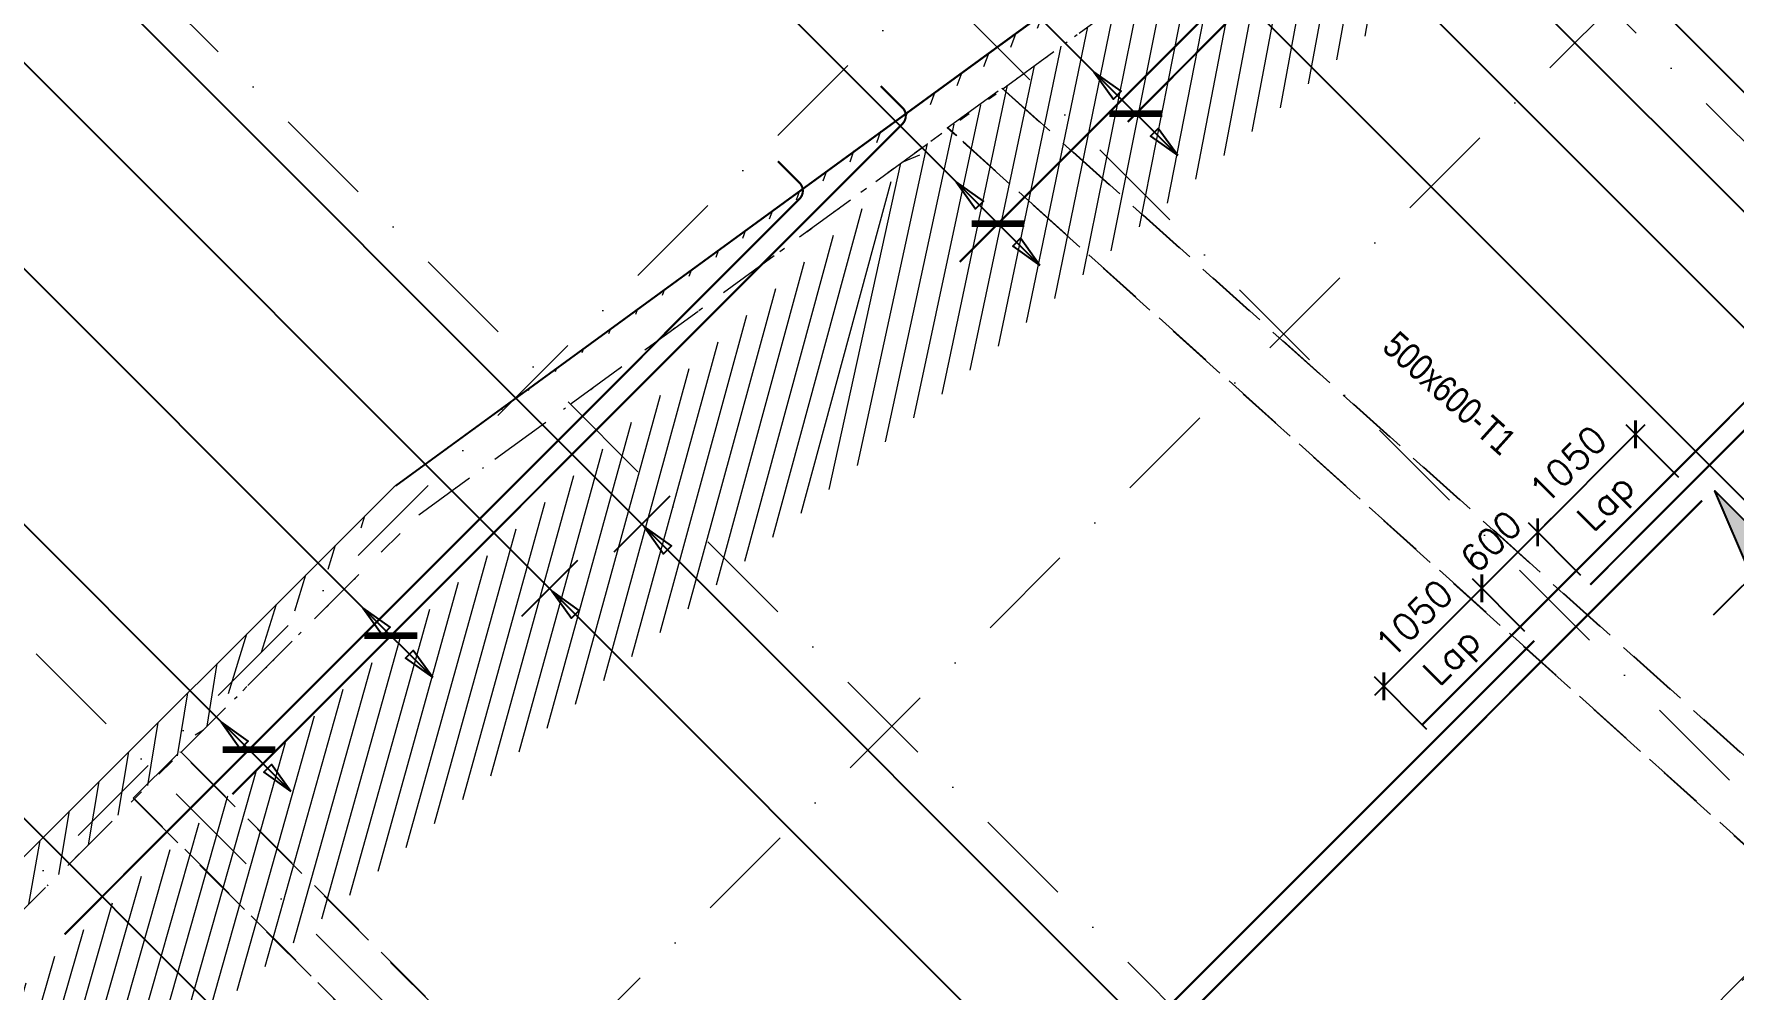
# Model space of a CAD drawing. Extents: x 660761725 to 1323371458, y 2734871439 to 5470067957.
# Drawn here: x 661301714 to 661314601, y 2735044466 to 2735051708 of the extents above; entities that cross this region are included whole.
import ezdxf

# ---------------------------------------------------------------- set-up
doc = ezdxf.new("R2010")
doc.units = 0
for name, pattern in [('AXES', [1.95, 1.2, -0.25, 0.25, -0.25]), ('Hidden', [714.375, 476.25, -238.125]), ('sbp_axis_short', [10, 5, -2.5, 0, -2.5])]:
    doc.linetypes.add(name, pattern=pattern)
doc.layers.add('A-DETL', color=5, linetype='Continuous', lineweight=9, true_color=0x0000ff)
for name, color, linetype, lineweight in [('A-FLOR-PATT', 7, 'Continuous', 15), ('A-ROOF', 7, 'Continuous', 15), ('A-WALL', 7, 'Continuous', 15), ('S-BEAM-IDEN', 2, 'Continuous', 9), ('S-GRID', 7, 'Continuous', 9)]:
    doc.layers.add(name, color=color, linetype=linetype, lineweight=lineweight)
for name, color, linetype in [('S-AXIS', 20, 'AXES'), ('S-RBAR-T16', 201, 'Continuous'), ('S-RBAR-T20', 10, 'Continuous'), ('S-RDIMO', 8, 'Continuous'), ('S-SCEL-INDT', 222, 'Continuous')]:
    doc.layers.add(name, color=color, linetype=linetype)
doc.styles.add('Arial Narrow_1', font='ARIALN.TTF', dxfattribs={"height": 199.9999999999998})
doc.styles.add('ROMANS', font='romans.shx')
doc.dimstyles.new('S-DIMI-100', dxfattribs={"dimscale": 100, "dimtxt": 2, "dimasz": 1.5, "dimexe": 1, "dimexo": 1, "dimgap": 1, "dimtad": 1, "dimdec": 0, "dimzin": 12, "dimdsep": 46, "dimtxsty": 'ROMANS', "dimblk": 'ARCHTICK', "dimcen": 0.09, "dimdle": 1, "dimclrd": 8, "dimclre": 8, "dimclrt": 4, "dimadec": 0, "dimazin": 3, "dimtfac": 1, "dimtdec": 0, "dimtix": 1, "dimtmove": 1, "dimatfit": 3, "dimtolj": 1, "dimtzin": 0, "dimarcsym": 0})
pattern_1 = [(74.99999999999999, (0, 0), (-153.3407249233896, 41.08752341002518), [])]

# ---------------------------------------------------------------- blocks, each defined once
blk = doc.blocks.new('I am… All Range.')
at = {"layer": 'S-GRID', "color": 8, "linetype": 'sbp_axis_short', "lineweight": 13, "ltscale": 150}
for p, q in [((662613679.1571203, 2734523360.248725), (662679782.7279356, 2734589463.81954)), ((662611009.9695301, 2734526029.436315), (662646494.6183763, 2734561514.085161)), ((662630775.1415697, 2734555973.392389), (662659394.7554803, 2734527353.778479)), ((662628300.2678357, 2734553498.518655), (662656919.881746, 2734524878.904745)), ((662625330.4193549, 2734550528.670175), (662653950.0332651, 2734521909.056264)), ((662622360.5708737, 2734547558.821693), (662650980.3147497, 2734518939.077817))]:
    blk.add_line(p, q, dxfattribs=at)
blk = doc.blocks.new('*U1141')
at = {"layer": 'S-SCEL-INDT'}
blk.add_line((-1.598034076772778e-05, -9.017526509425661), (-4.236298395894313e-05, 0), dxfattribs=at)
blk.add_lwpolyline([(-1.598034251388655e-05, -9.017526509426535), (-2.729673832266011e-05, -5.517526509764139), (8.74998401881464, -9.017498218424205), (-1.598034251388655e-05, -9.017526509426535)], dxfattribs=at)
blk.add_solid([(8.749984018815223, -9.017498218424496), (-1.598034076772778e-05, -9.017526509423043), (4.374978361036412, -7.267512364094754), (-2.729674239717861e-05, -5.517526509763265)], dxfattribs=at)
blk = doc.blocks.new('I am… Limitless.')
at = {"layer": 'S-SCEL-INDT', "xscale": 75.00000000000097, "yscale": 75.00000000000097, "zscale": 75.00000000000097, "rotation": 135.000370696447}
blk.add_blockref('*U1141', (662352103.8533266, 2734543608.857506), dxfattribs=at)
blk = doc.blocks.new('I am… Atomic.')
at = {"layer": 'A-FLOR-PATT', "transparency": 33554600}
h = blk.add_hatch(dxfattribs=at)
h.set_pattern_fill('ANSI31', color=8, scale=50, angle=30, style=0)
h.set_pattern_definition(pattern_1)
edge = h.paths.add_edge_path()
edge.add_line((662389967.6433319, 2734579123.010657), (662390007.8012236, 2734579503.468677))
edge.add_line((662342114.705975, 2734544592.546931), (662390007.8012234, 2734579503.468677))
edge.add_line((662363195.8073889, 2734559608.047176), (662389967.7690635, 2734579123.040917))
edge.add_line((662362417.6524743, 2734559040.823584), (662363719.8899552, 2734559990.06879))
edge.add_line((662346720.4841449, 2734547598.623516), (662362783.6519626, 2734559307.613063))
edge.add_line((662345821.5310795, 2734546943.346041), (662347578.010761, 2734548223.703842))
edge.add_line((662342292.6126368, 2734544370.997322), (662346307.4227723, 2734547297.529027))
edge.add_line((662325865.2845687, 2734528370.671522), (662342114.6925843, 2734544592.5523))
edge.add_line((662340490.7204528, 2734542572.157625), (662342149.9785906, 2734544228.604904))
edge.add_line((662339422.0417168, 2734541505.28928), (662341320.3495216, 2734543400.381265))
edge.add_line((662336597.6306283, 2734538685.662872), (662340136.8031961, 2734542218.839921))
edge.add_line((662332705.8949801, 2734534800.520002), (662336243.7133716, 2734538332.345168))
edge.add_line((662332253.0745114, 2734534348.466631), (662332782.9359009, 2734534877.430412))
edge.add_line((662326312.3910785, 2734528417.846987), (662332351.9776915, 2734534447.202265))
edge.add_line((662325865.2845687, 2734528370.671522), (662326312.3910785, 2734528417.846987))
h = blk.add_hatch(dxfattribs=at)
h.set_pattern_fill('ANSI31', color=8, scale=50, angle=30, style=0)
h.set_pattern_definition(pattern_1)
edge = h.paths.add_edge_path()
edge.add_line((662389967.6433319, 2734579123.010657), (662390007.8012236, 2734579503.468677))
edge.add_line((662390178.8400514, 2734578972.951882), (662393574.2351673, 2734576558.543434))
edge.add_line((662390389.9110394, 2734578822.862847), (662389967.7690635, 2734579123.040917))
edge.add_line((662401600.1085552, 2734571260.373601), (662390007.8012234, 2734579503.468677))
edge.add_line((662401045.2346829, 2734570742.112331), (662400996.5411683, 2734571280.666277))
edge.add_line((662400996.5411683, 2734571280.666277), (662391834.41239, 2734577795.702194))
edge.add_line((662401631.7932035, 2734570909.939), (662401600.1085552, 2734571260.373601))
edge.add_line((662398386.0115408, 2734568087.393885), (662401045.2346829, 2734570742.112331))
edge.add_line((662378065.801715, 2734545768.423274), (662383150.2610395, 2734551353.010825))
edge.add_line((662383150.2610395, 2734551353.010825), (662388234.7203641, 2734556937.598375))
edge.add_line((662388234.7203641, 2734556937.598375), (662393319.1796887, 2734562522.185926))
edge.add_line((662393319.1796887, 2734562522.185926), (662398403.6390133, 2734568106.773477))
edge.add_line((662377177.0145457, 2734544792.211362), (662378389.7704264, 2734546124.258873))
edge.add_line((662345219.5168241, 2734509691.243385), (662350637.7770958, 2734515642.46591))
edge.add_line((662350637.7770958, 2734515642.46591), (662356056.0373675, 2734521593.688435))
edge.add_line((662356056.0373675, 2734521593.688435), (662361474.2976393, 2734527544.91096))
edge.add_line((662361474.2976393, 2734527544.91096), (662366892.5579109, 2734533496.133485))
edge.add_line((662366892.5579109, 2734533496.133485), (662372310.8181826, 2734539447.35601))
edge.add_line((662372310.8181826, 2734539447.35601), (662377729.0784543, 2734545398.578536))
edge.add_line((662345267.5598451, 2734509156.384884), (662400082.3408674, 2734569362.972085))
edge.add_line((662401418.6805061, 2734570690.601139), (662400941.3227103, 2734570214.051982))
edge.add_line((662400082.3408674, 2734569362.972085), (662401631.7932035, 2734570909.939))
h = blk.add_hatch(dxfattribs=at)
h.set_pattern_fill('ANSI31', color=8, scale=50, angle=30, style=0)
h.set_pattern_definition(pattern_1)
edge = h.paths.add_edge_path()
edge.add_line((662345468.2720397, 2734510142.524049), (662345661.1307589, 2734509588.669044))
edge.add_line((662345219.5168241, 2734509691.243385), (662350637.7770958, 2734515642.46591))
edge.add_line((662350637.7770958, 2734515642.46591), (662356056.0373675, 2734521593.688435))
edge.add_line((662356056.0373675, 2734521593.688435), (662361474.2976393, 2734527544.91096))
edge.add_line((662361474.2976393, 2734527544.91096), (662366892.5579109, 2734533496.133485))
edge.add_line((662366892.5579109, 2734533496.133485), (662372310.8181826, 2734539447.35601))
edge.add_line((662372310.8181826, 2734539447.35601), (662377729.0784543, 2734545398.578536))
edge.add_line((662345267.5598451, 2734509156.384884), (662400082.3408674, 2734569362.972085))
at = {"layer": 'A-DETL', "color": 8, "linetype": 'Hidden', "lineweight": 9}
for p, q in [((662346720.4841449, 2734547598.623516), (662362783.6519626, 2734559307.613063)), ((662346298.6471646, 2734547301.045045), (662346711.3342683, 2734547602.289488)), ((662346711.3342683, 2734547602.289488), (662346720.4841449, 2734547598.623516)), ((662352840.0569016, 2734542092.301302), (662346711.3342683, 2734547602.289488)), ((662346720.4841449, 2734547598.623516), (662352842.3298832, 2734542094.822585)), ((662342292.6126368, 2734544370.997322), (662346307.4227723, 2734547297.529027)), ((662346307.4227723, 2734547297.529027), (662346298.6471646, 2734547301.045045)), ((662346298.6471646, 2734547301.045045), (662346362.3486897, 2734547243.774604)), ((662346370.6628408, 2734547240.673503), (662346307.4227723, 2734547297.529027)), ((662352507.9977173, 2734541722.947176), (662346415.1631265, 2734547200.665845)), ((662346417.6818635, 2734547194.027674), (662352505.8175863, 2734541720.528887)), ((662340490.7204528, 2734542572.157625), (662342149.9785906, 2734544228.604904)), ((662340128.0735683, 2734542222.337516), (662340481.5629874, 2734542575.826638)), ((662340481.5629874, 2734542575.826638), (662340490.7204528, 2734542572.157625)), ((662347466.9521514, 2734535590.430546), (662340481.5629874, 2734542575.826638)), ((662340490.7204528, 2734542572.157625), (662347269.6578435, 2734535793.215594)), ((662336597.6306283, 2734538685.662872), (662340136.8031961, 2734542218.839921)), ((662340128.0735683, 2734542222.337516), (662346962.0582663, 2734535388.346041)), ((662346915.8904798, 2734535439.747996), (662340136.8031961, 2734542218.839921)), ((662352850.9508574, 2734541381.623648), (662347261.1964372, 2734535796.605725)), ((662347269.6578435, 2734535793.215594), (662352859.4122636, 2734541378.233517))]:
    blk.add_line(p, q, dxfattribs=at)
at = {"layer": 'A-ROOF', "color": 8, "lineweight": 13}
for p, q in [((662389680.6962347, 2734579264.969228), (662342118.9841868, 2734544586.677794)), ((662342114.69258, 2734544592.552298), (662325865.2845687, 2734528370.671522))]:
    blk.add_line(p, q, dxfattribs=at)
at = {"layer": 'A-WALL', "color": 8, "lineweight": 13}
for p, q in [((662342114.705975, 2734544592.546931), (662390007.8012234, 2734579503.468677)), ((662325865.2845687, 2734528370.671522), (662342114.6925843, 2734544592.5523))]:
    blk.add_line(p, q, dxfattribs=at)
at = {"layer": 'S-BEAM-IDEN', "color": 8, "insert": (662349718.625302, 2734545775.691525), "char_height": 199.9999999999998, "width": 1539.239999999998, "attachment_point": 1, "rotation": 318.0457169572411, "style": 'Arial Narrow_1'}
blk.add_mtext('500x600-T1', dxfattribs=at)
blk = doc.blocks.new('_ARCHTICK')
at = {"color": 0, "linetype": 'ByBlock', "const_width": 0.15}
blk.add_lwpolyline([(-0.5, -0.5), (0.5, 0.5)], dxfattribs=at)
blk = doc.blocks.new('*D141')
at = {"layer": 'S-RBAR-T16', "color": 8, "lineweight": -2, "transparency": 16777216}
for p, q in [((661313925.9469153, 2735048747.116465), (661313042.0632151, 2735047863.233212)), ((661314182.3237464, 2735048349.318112), (661313784.5255591, 2735048747.116501)), ((661313439.8616263, 2735047606.855992), (661313042.0632509, 2735048004.654568))]:
    blk.add_line(p, q, dxfattribs=at)
at = {"layer": 'S-RBAR-T16', "color": 8, "lineweight": -2, "transparency": 16777216, "xscale": 150, "yscale": 150, "zscale": 150}
for p, rotation in [((661313855.2362193, 2735048676.405805), 44.99998551098049), ((661313112.7739111, 2735047933.943872), 224.9999855109805)]:
    blk.add_blockref('_ARCHTICK', p, dxfattribs=dict(at, rotation=rotation))
at = {"layer": 'S-RBAR-T16', "color": 4, "transparency": 16777216, "char_height": 200, "attachment_point": 5, "rotation": 44.999985510980515, "style": 'ROMANS'}
for s, insert in [('\\A1;1050', (661313342.5837451, 2735048446.596231)), ('\\A1;Lap', (661313648.9966061, 2735048140.183214))]:
    blk.add_mtext(s, dxfattribs=dict(at, insert=insert))
blk = doc.blocks.new('*D142')
at = {"layer": 'S-RBAR-T16', "color": 8, "lineweight": -2, "transparency": 16777216}
for p, q in [((661312759.2207282, 2735047580.390275), (661311875.337028, 2735046696.507021)), ((661313015.5975586, 2735047182.591923), (661312617.799372, 2735047580.39031)), ((661312273.1354387, 2735046440.129802), (661311875.3370638, 2735046837.928378))]:
    blk.add_line(p, q, dxfattribs=at)
at = {"layer": 'S-RBAR-T16', "color": 8, "lineweight": -2, "transparency": 16777216, "xscale": 150, "yscale": 150, "zscale": 150}
for p, rotation in [((661312688.5100322, 2735047509.679615), 44.99998551098049), ((661311946.047724, 2735046767.217682), 224.9999855109805)]:
    blk.add_blockref('_ARCHTICK', p, dxfattribs=dict(at, rotation=rotation))
at = {"layer": 'S-RBAR-T16', "color": 4, "transparency": 16777216, "char_height": 200, "attachment_point": 5, "rotation": 44.999985510980515, "style": 'ROMANS'}
for s, insert in [('\\A1;1050', (661312175.8575578, 2735047279.870041)), ('\\A1;Lap', (661312482.2704188, 2735046973.457024))]:
    blk.add_mtext(s, dxfattribs=dict(at, insert=insert))
blk = doc.blocks.new('*D143')
at = {"layer": 'S-RBAR-T16', "color": 8, "lineweight": -2, "transparency": 16777216}
for p, q in [((661313112.7740186, 2735047933.943765), (661312688.509843, 2735047509.679804)), ((661313439.8616263, 2735047606.855992), (661313042.0633584, 2735048004.654461)), ((661313112.7740186, 2735047933.943765), (661313218.8400627, 2735048040.009755)), ((661313015.5975586, 2735047182.591923), (661312617.7991828, 2735047580.3905)), ((661312688.509843, 2735047509.679804), (661312582.4437991, 2735047403.613813))]:
    blk.add_line(p, q, dxfattribs=at)
at = {"layer": 'S-RBAR-T16', "color": 8, "lineweight": -2, "transparency": 16777216, "xscale": 150, "yscale": 150, "zscale": 150}
for p, rotation in [((661313112.7740186, 2735047933.943765), 224.9999855109805), ((661312688.509843, 2735047509.679804), 44.99998551098052)]:
    blk.add_blockref('_ARCHTICK', p, dxfattribs=dict(at, rotation=rotation))
at = {"layer": 'S-RBAR-T16', "color": 4, "transparency": 16777216, "insert": (661312759.2206105, 2735047863.233176), "char_height": 200, "attachment_point": 5, "rotation": 44.999985510980515, "style": 'ROMANS'}
blk.add_mtext('\\A1;600', dxfattribs=at)
blk = doc.blocks.new('CADF_02')
at = {"color": 0}
blk.add_lwpolyline([(0, 0), (2.5, -0.4166666679084301), (2.5, 0.4166666679084301)], close=True, dxfattribs=at)
blk = doc.blocks.new('cadf_04')
at = {"color": 8, "const_width": 0.5000000000000002}
blk.add_lwpolyline([(1.414213560521603, 1.414213564246893), (-1.414213556796312, -1.414213556796312)], dxfattribs=at)
blk = doc.blocks.new('cadf_03')
at = {"color": 8}
blk.add_lwpolyline([(-3.725290298461914e-09, 2.99999999627471), (3.725290298461914e-09, -3.000000007450581)], dxfattribs=at)
blk.add_blockref('CADF_02', (0.2513523101806641, 0), dxfattribs=at)

msp = doc.modelspace()

# ---------------------------------------------------------------- linework, layer by layer
at = {"layer": 'S-RBAR-T20', "const_width": 16}
for points in [[(661310004.4443994, 2735051042.279189), (661314541.1153461, 2735055578.949881, 0.4142135623730951), (661314541.1153495, 2735055701.632907), (661314377.4201343, 2735055865.328132)], [(661308731.938719, 2735049981.332546), (661313760.6438984, 2735055010.037443, 0.4142135623730951), (661313760.6439018, 2735055132.720469), (661313596.9486866, 2735055296.415694)], [(661303218.511417, 2735045948.818313), (661308297.3437681, 2735051027.650379, 0.4142135623730951), (661308297.3437716, 2735051150.333405), (661308133.6485564, 2735051314.02863)], [(661301946.0057367, 2735044887.87167), (661307516.8723199, 2735050458.73794, 0.4142135623730951), (661307516.8723234, 2735050581.420967), (661307353.1771082, 2735050745.116191)]]:
    msp.add_lwpolyline(points, format="xyb", dxfattribs=at)
for points in [[(661313510.5750468, 2735047536.148098), (661319549.0318978, 2735053574.60461)], [(661312238.0693667, 2735046475.201456), (661318276.5262178, 2735052513.657967)], [(661307676.6574079, 2735041490.671822), (661314358.8168631, 2735048172.830901)], [(661306404.1517276, 2735040429.725179), (661313086.3111831, 2735047111.884258)]]:
    msp.add_lwpolyline(points, dxfattribs=at)
at = {"layer": 'S-RDIMO'}
for p, q in [((661318141.5765984, 2735047801.474001), (661303700.959954, 2735062242.091491)), ((661309749.1098949, 2735051421.621598), (661301314.8001553, 2735059855.931831)), ((661308704.9096718, 2735050588.980398), (661300376.3794134, 2735058917.511144)), ((661304207.4988406, 2735047360.923616), (661296513.6454746, 2735055054.777433)), ((661303132.5128678, 2735046497.496668), (661295544.4389832, 2735054085.570998)), ((661309856.4183079, 2735037546.984042), (661294431.1355865, 2735052972.267666)), ((661312422.5952766, 2735052614.194068), (661317442.7249682, 2735047594.064094)), ((661310383.7867922, 2735050786.944667), (661309749.109895, 2735051421.621598)), ((661309339.5865691, 2735049954.303467), (661308704.9096719, 2735050588.980399)), ((661312188.4938921, 2735042128.27435), (661306322.1283411, 2735047994.640236)), ((661311489.3705934, 2735041640.710055), (661305623.0050437, 2735047507.075943)), ((661304736.3962545, 2735046832.026172), (661304207.4988406, 2735047360.923616)), ((661303661.410282, 2735045968.599224), (661303132.5128678, 2735046497.496668))]:
    msp.add_line(p, q, dxfattribs=at)
for points in [[(661318456.733809, 2735045704.487031), (661302810.045085, 2735061351.176673)], [(661317697.7459575, 2735045158.204314), (661302157.4097775, 2735060698.541404)], [(661306322.1283411, 2735047994.640236), (661297887.8185999, 2735056428.950478)], [(661305623.0050437, 2735047507.075943), (661297294.4747823, 2735055835.606694)]]:
    msp.add_lwpolyline(points, dxfattribs=at)

# ---------------------------------------------------------------- block references
at = {"layer": 'S-AXIS'}
for name, p in [('I am… All Range.', (-1324871.764261603, 503695.4297404289)), ('I am… Atomic.', (-1037661.144730687, 503695.4297404289)), ('I am… Limitless.', (-1037661.144730687, 503695.4297404289))]:
    msp.add_blockref(name, p, dxfattribs=at)
at = {"layer": 'S-RDIMO'}
for name, p, xscale, yscale, zscale, rotation in [('CADF_02', (661309749.1098946, 2735051421.621598), 100, 100, 100, 314.9999984718416), ('cadf_04', (661310066.4483434, 2735051104.283132), 100, 100, 100, 134.9999984503183), ('CADF_02', (661310383.7867922, 2735050786.944667), 100, 100, 100, 134.9999985041267), ('CADF_02', (661308704.9096718, 2735050588.980398), 100, 100, 100, 314.9999984826033), ('cadf_04', (661309022.2481205, 2735050271.641933), 100, 100, 100, 134.9999985148883), ('CADF_02', (661309339.5865691, 2735049954.303467), 99.99999999999987, 99.99999999999987, 99.99999999999987, 134.9999984826032), ('cadf_03', (661306322.1283411, 2735047994.640236), 100, 100, 100, 314.999998320774), ('cadf_03', (661305623.0050437, 2735047507.075943), 99.99999999999996, 99.99999999999996, 99.99999999999996, 314.9999983271855), ('CADF_02', (661304207.4988406, 2735047360.923616), 100, 100, 100, 314.9999983857481), ('cadf_04', (661304419.0578064, 2735047149.364638), 99.99999999999996, 99.99999999999996, 99.99999999999996, 134.9999983373205), ('CADF_02', (661304736.3962545, 2735046832.026172), 100, 100, 100, 134.9999983857481), ('CADF_02', (661303132.5128678, 2735046497.496668), 100, 100, 100, 314.9999983405491), ('cadf_04', (661303344.0718329, 2735046285.93769), 99.99999999999996, 99.99999999999996, 99.99999999999996, 134.9999982404655), ('CADF_02', (661303661.4102814, 2735045968.599224), 100.0000000000001, 100.0000000000001, 100.0000000000001, 134.9999983405492)]:
    msp.add_blockref(name, p, dxfattribs=dict(at, xscale=xscale, yscale=yscale, zscale=zscale, rotation=rotation))

# ---------------------------------------------------------------- dimensions: what is measured, and where the dimension line sits
at = {"layer": 'S-RBAR-T16'}
for base, p1, p2, picture, middle in [((661313112.7739111, 2735047933.943872), (661314253.0344068, 2735048278.607417), (661313510.5722867, 2735047536.145296), '*D141', (661313484.0050656, 2735048305.174839)), ((661311946.047724, 2735046767.217682), (661313086.3082191, 2735047111.881227), (661312343.846099, 2735046369.419106), '*D142', (661312317.2788782, 2735047138.448648))]:
    dim = msp.add_linear_dim(base=base, p1=p1, p2=p2, angle=44.99998551098052, text='<>\\XLap', dimstyle='S-DIMI-100', dxfattribs=at)
    dim.commit()
    dim.dimension.update_dxf_attribs({"geometry": picture, "text_midpoint": middle})
dim = msp.add_linear_dim(base=(661312688.509843, 2735047509.679804), p1=(661313510.5722867, 2735047536.145296), p2=(661313086.3082191, 2735047111.881227), angle=44.99998551098052, dimstyle='S-DIMI-100', dxfattribs=at)
dim.commit()
dim.dimension.update_dxf_attribs({"geometry": '*D143', "text_midpoint": (661312759.2206105, 2735047863.233176)})

doc.saveas('drawing.dxf')
